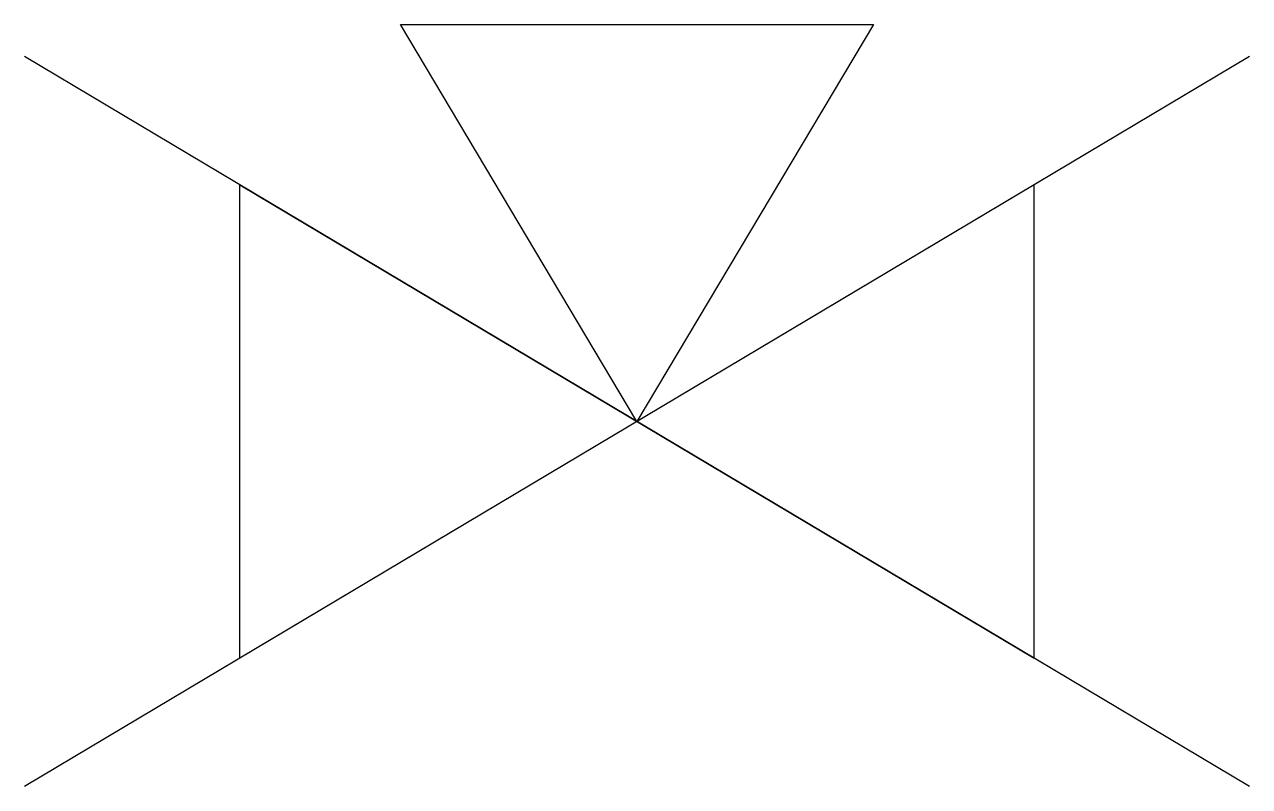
# Model space of a CAD drawing. Extents: x -3.55 to 3.55, y -2.12 to 2.3.
import ezdxf

# ---------------------------------------------------------------- set-up
doc = ezdxf.new("R2010")
doc.units = 0
doc.header["$LTSCALE"] = 0.2

msp = doc.modelspace()

# ---------------------------------------------------------------- linework, layer by layer
for p, q in [((3.5539, 2.1182), (-3.5539, -2.1182)), ((3.5539, -2.1182), (-3.5539, 2.1182)), ((2.3039, 1.3732), (-2.3039, -1.3732)), ((-2.3039, 1.3732), (2.3039, -1.3732)), ((2.3039, -1.3732), (2.3039, 1.3732))]:
    msp.add_line(p, q)
at = {"ltscale": 0.1}
msp.add_line((-2.3039, -1.3732), (-2.3039, 1.3732), dxfattribs=at)
at = {"ltscale": 0.1, "flags": 128}
msp.add_lwpolyline([(0, 0), (-1.3732, 2.3039), (1.3732, 2.3039)], close=True, dxfattribs=at)

doc.saveas('drawing.dxf')
